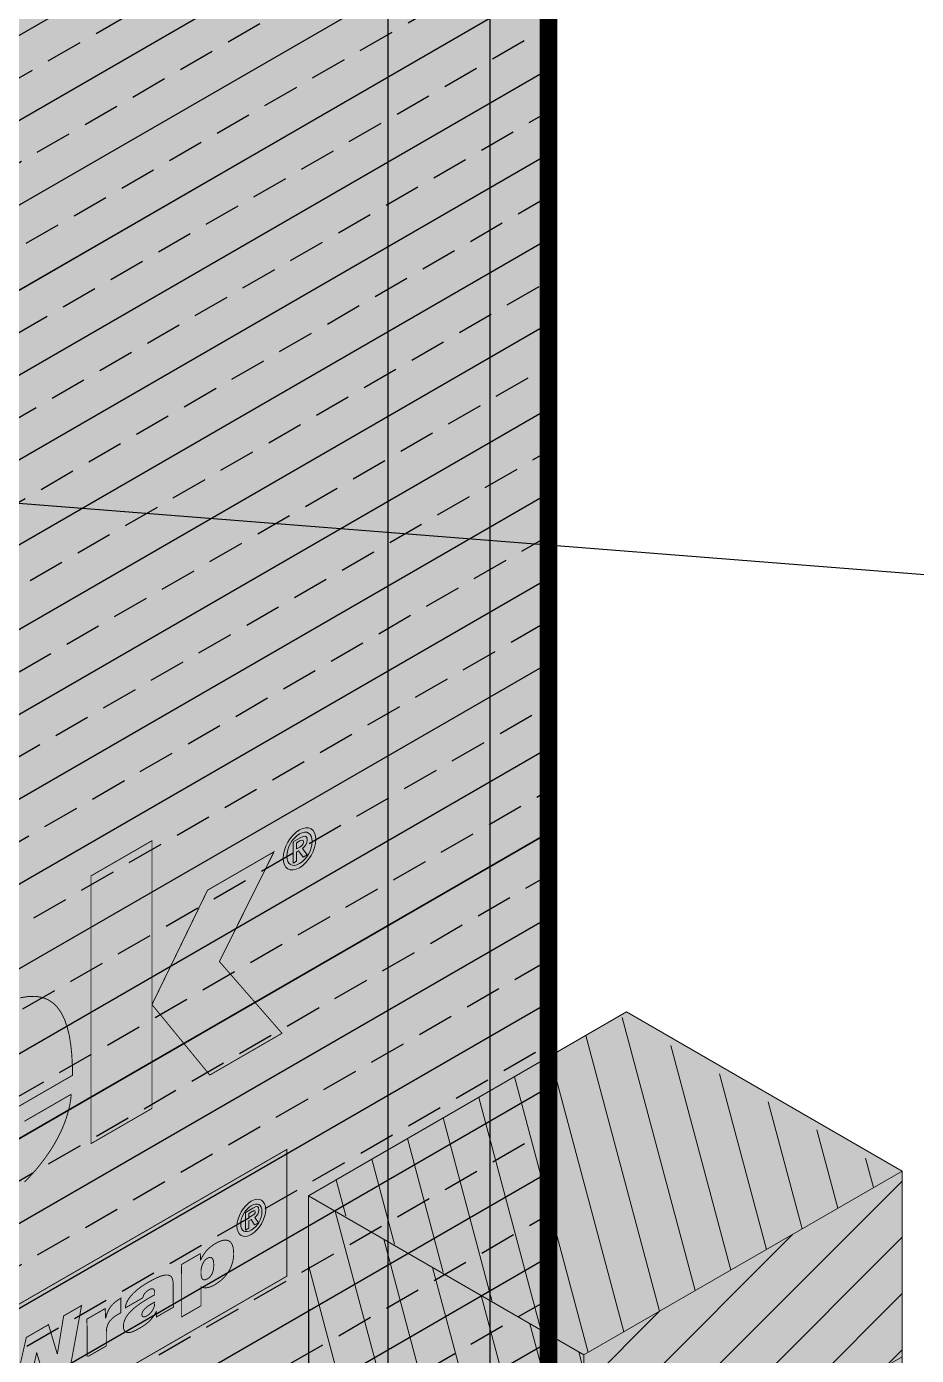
# Model space of a CAD drawing. Extents: x -71.6 to -20.6, y 313.3 to 379.3.
# Drawn here: x -46.89 to -42.35, y 362.2 to 368.99 of the extents above; entities that cross this region are included whole.
import ezdxf

# ---------------------------------------------------------------- set-up
doc = ezdxf.new("R2010")
doc.units = 0
doc.header["$LTSCALE"] = 1.5
doc.header["$MEASUREMENT"] = 0
doc.linetypes.add('DASHED', pattern=[0.75, 0.5, -0.25])
doc.layers.add('brick', color=250, linetype='CONTINUOUS', lineweight=5)
doc.layers.add('Metal Stud', color=250, linetype='CONTINUOUS', lineweight=18)
for name, color, linetype in [('DUPONTLOGO', 250, 'CONTINUOUS'), ('FASTENING', 250, 'CONTINUOUS'), ('STRUCTURE', 250, 'CONTINUOUS'), ('TEXT', 7, 'CONTINUOUS')]:
    doc.layers.add(name, color=color, linetype=linetype)
doc.layers.add('EXTERIOR INSULATION', color=7, linetype='CONTINUOUS', true_color=0xcdd69f)
doc.layers.add('Tyvek CommercialWrap', color=7, linetype='DASHED', true_color=0x00538e)
doc.styles.add('DETAILS', font='sanss___.ttf', dxfattribs={"height": 1})
doc.dimstyles.new('TYVEKDETAILS', dxfattribs={"dimscale": 6, "dimtxt": 1.5, "dimasz": 0.1, "dimexe": 0.75, "dimexo": 0.75, "dimgap": 0.75, "dimtad": 0, "dimtih": 1, "dimtoh": 1, "dimdec": 4, "dimzin": 0, "dimdsep": 46, "dimlunit": 4, "dimtxsty": 'DETAILS', "dimcen": 0.0625, "dimadec": 0, "dimazin": 0, "dimtfac": 1, "dimtdec": 4, "dimtofl": 0, "dimtmove": 0, "dimatfit": 3, "dimfxl": 1, "dimfrac": 2, "dimtolj": 1, "dimtzin": 0, "dimarcsym": 0})

# ---------------------------------------------------------------- blocks, each defined once
blk = doc.blocks.new('SS-DGG 3')
at = {"layer": 'STRUCTURE', "linetype": 'Continuous'}
h = blk.add_hatch(dxfattribs=at)
h.set_pattern_fill('AR-SAND', color=256, scale=0.25, style=0)
h.set_pattern_definition([(37.5, (79.94024, -57.05706), (-0.0157483, 0.481706), [0, -0.38, 0, -0.425, 0, -0.40625]), (7.5, (79.94024, -57.05706), (0.442444, 0.7055365), [0, -0.205, 0, -0.3425, 0, -0.13125]), (327.5, (79.63274, -57.05706), (0.7785355, 0.0014148), [0, -0.125, 0, -0.45, 0, -0.5875]), (317.5, (79.63274, -57.05706), (0.7515317, 0.219419), [0, -0.0625, 0, -0.295, 0, -0.3375])])
h.paths.add_polyline_path([(-9.3615, -9.008, -0.020731), (-9.1156, -7.5412, -0.04506), (-8.7858, -6.4658, -0.06032), (-8.3164, -5.6231, -0.022567), (-7.1126, -4.1064), (-7.3832, -3.9502, 0.022567), (-8.5871, -5.4669, 0.06032), (-9.0564, -6.3096, 0.04506), (-9.3863, -7.3849, 0.020731), (-9.6322, -8.8518, -0.044799), (-9.8297, -9.76, -0.020914), (-10.0261, -10.3056, -0.055655), (-10.3551, -10.9098, -0.016125), (-10.9688, -11.7307, -0.033704), (-11.4763, -12.2846), (-12.5013, -13.2624), (-12.9923, -13.5303), (-12.7217, -13.6865), (-12.2307, -13.4186), (-11.2056, -12.4409, 0.033704), (-10.6982, -11.8869, 0.016125), (-10.0844, -11.066, 0.055655), (-9.7555, -10.4618, 0.020914), (-9.5591, -9.9162, 0.044799)])
h.paths.add_polyline_path([(0, 0), (-0.2852, 0.156), (-7.3832, -3.9502), (-7.1126, -4.1064)])
at = {"layer": 'STRUCTURE', "true_color": 0xffff42}
blk.add_hatch(color=51, dxfattribs=at).paths.add_polyline_path([(0, 0), (-7.1126, -4.1064, 0.022567), (-8.3164, -5.6231, 0.06032), (-8.7858, -6.4658, 0.04506), (-9.1156, -7.5412, 0.020731), (-9.3615, -9.008, -0.044799), (-9.5591, -9.9162, -0.020914), (-9.7555, -10.4618, -0.055655), (-10.0844, -11.066, -0.016125), (-10.6982, -11.8869, -0.033704), (-11.2056, -12.4409), (-12.2307, -13.4186), (-12.7217, -13.6865), (-12.7217, -23.6818), (0, -16.337)])
at = {"layer": 'STRUCTURE'}
blk.add_lwpolyline([(0, 0), (0, -16.337)], dxfattribs=at)
blk = doc.blocks.new('brick 1')
at = {"layer": 'brick'}
blk.add_hatch(color=15, dxfattribs=at).paths.add_polyline_path([(-9.5294, -3.842), (-9.5268, -1.5744), (-7.9023, -0.6395), (-7.9023, 0.5112), (-6.2778, 1.448), (-6.2804, 2.6043), (-4.6559, 3.5392), (-4.6559, 4.6929), (-3.0288, 5.6323), (-3.0314, 6.7845), (-1.4069, 7.7224), (0, 6.9101), (0, 0), (-8.092, -4.6719)])
h = blk.add_hatch(dxfattribs=at)
h.set_pattern_fill('ANSI31', color=256, scale=1.6245, angle=60, style=0)
h.set_pattern_definition([(105, (-10.08827, 16.66229), (-0.1961433, -0.0525564), [])])
h.paths.add_polyline_path([(-0.0361, 6.8893), (-1.443, 7.7015), (-3.0256, 6.7878), (-1.6187, 5.9755)])
h = blk.add_hatch(dxfattribs=at)
h.set_pattern_fill('ANSI31', color=256, scale=1.6245, style=0)
h.set_pattern_definition([(45, (-10.05216, 16.68313), (-0.143587, 0.143587), [])])
h.paths.add_polyline_path([(0, 5.9625), (0, 6.9101), (-1.6245, 5.9722), (-1.6245, 5.0246)])
h = blk.add_hatch(dxfattribs=at)
h.set_pattern_fill('ANSI31', color=256, scale=1.6245, angle=60, style=0)
h.set_pattern_definition([(105, (-168.14683, 0.67638), (-0.19614331, -0.05255644), [])])
h.paths.add_polyline_path([(-1.6245, 5.9722), (-3.0314, 6.7845), (-3.0314, 5.8369), (-1.6245, 5.0246)])
blk.add_lwpolyline([(-9.5294, -3.842), (-9.5268, -1.5744), (-7.9023, -0.6395), (-7.9023, 0.5112), (-6.2778, 1.448), (-6.2804, 2.6043), (-4.6559, 3.5392), (-4.6559, 4.6929), (-3.0288, 5.6323), (-3.0314, 6.7845), (-1.4069, 7.7224), (0, 6.9101), (0, 0), (-8.092, -4.6719)], close=True, dxfattribs=at)
for points in [[(-3.0314, 6.7845), (-1.4069, 7.7224)], [(-1.4069, 7.7224), (0, 6.9101), (-1.6245, 5.9722), (-3.0314, 6.7845), (-1.4069, 7.7224)], [(0, 6.9101), (-1.4069, 7.7224)], [(-1.6245, 5.9722), (0, 6.9101)], [(0, 6.9101), (-1.6245, 5.9722)], [(0, 6.9101), (0, 0)], [(-1.6245, 5.9722), (-3.0314, 6.7845)], [(-3.0314, 6.7845), (-3.0314, 5.8391), (-1.6245, 5.0246), (-1.6245, 5.9722)], [(-1.6245, 5.9722), (-1.6245, 5.0246), (0, 5.9625)]]:
    blk.add_lwpolyline(points, dxfattribs=at)
blk = doc.blocks.new('CW logo')
at = {"layer": 'DUPONTLOGO', "true_color": 0x00538e}
h = blk.add_hatch(color=154, dxfattribs=at)
edge = h.paths.add_edge_path(flags=16)
edge.add_spline(control_points=[(4.5496, 4.6949), (4.5877, 4.7169), (4.6139, 4.7653), (4.6139, 4.8077), (4.6139, 4.8501), (4.5877, 4.8683), (4.5496, 4.8463), (4.5116, 4.8244), (4.4854, 4.776), (4.4854, 4.7336), (4.4854, 4.6911), (4.5116, 4.673), (4.5496, 4.6949)], knot_values=[0, 0, 0, 0, 1, 1, 1, 2, 2, 2, 3, 3, 3, 4, 4, 4, 4], degree=3, periodic=0)
edge = h.paths.add_edge_path()
edge.add_spline(control_points=[(4.5496, 4.8672), (4.5958, 4.8939), (4.6332, 4.8723), (4.6332, 4.8189), (4.6332, 4.7656), (4.5958, 4.7008), (4.5496, 4.6741), (4.5034, 4.6474), (4.4661, 4.6691), (4.4661, 4.7224), (4.4661, 4.7758), (4.5034, 4.8405), (4.5496, 4.8672)], knot_values=[0, 0, 0, 0, 1, 1, 1, 2, 2, 2, 3, 3, 3, 4, 4, 4, 4], degree=3, periodic=0)
edge = h.paths.add_edge_path(flags=0)
edge.add_spline(control_points=[(4.5507, 4.7792), (4.5604, 4.7848), (4.5694, 4.7917), (4.5694, 4.8064), (4.5694, 4.8191), (4.5586, 4.815), (4.5509, 4.8105), (4.5509, 4.8105), (4.5349, 4.8013), (4.5349, 4.8013), (4.5349, 4.8013), (4.5349, 4.77), (4.5349, 4.77), (4.5349, 4.77), (4.5507, 4.7792), (4.5507, 4.7792)], knot_values=[0, 0, 0, 0, 1, 1, 1, 2, 2, 2, 3, 3, 3, 4, 4, 4, 5, 5, 5, 5], degree=3, periodic=0)
edge = h.paths.add_edge_path(flags=0)
edge.add_spline(control_points=[(4.5169, 4.8056), (4.5169, 4.8056), (4.5527, 4.8262), (4.5527, 4.8262), (4.5765, 4.84), (4.5888, 4.8382), (4.5888, 4.8156), (4.5888, 4.7963), (4.5782, 4.782), (4.5643, 4.7723), (4.5643, 4.7723), (4.5895, 4.7393), (4.5895, 4.7393), (4.5895, 4.7393), (4.5687, 4.7274), (4.5687, 4.7274), (4.5687, 4.7274), (4.545, 4.7611), (4.545, 4.7611), (4.545, 4.7611), (4.5349, 4.7553), (4.5349, 4.7553), (4.5349, 4.7553), (4.5349, 4.7078), (4.5349, 4.7078), (4.5349, 4.7078), (4.5169, 4.6974), (4.5169, 4.6974), (4.5169, 4.6974), (4.5169, 4.8056), (4.5169, 4.8056)], knot_values=[0, 0, 0, 0, 1, 1, 1, 2, 2, 2, 3, 3, 3, 4, 4, 4, 5, 5, 5, 6, 6, 6, 7, 7, 7, 8, 8, 8, 9, 9, 9, 10, 10, 10, 10], degree=3, periodic=0)
at = {"layer": 'DUPONTLOGO', "lineweight": 35, "true_color": 0x00538e}
h = blk.add_hatch(color=154, dxfattribs=at)
h.paths.add_polyline_path([(0, 2.3551), (-0.3621, 2.1461), (-0.3621, 2.4109), (0.6981, 3.023), (0.6981, 2.7582), (0.3277, 2.5443), (0.3277, 1.443), (0, 1.2538)])
h.paths.add_polyline_path([(1.5206, 3.0816), (1.0732, 1.5101), (0.7864, 1.3445), (0.9027, 1.7466), (0.5586, 2.5262), (0.8913, 2.7183), (1.0535, 2.1515), (1.0568, 2.1534), (1.2338, 2.916)])
h.paths.add_polyline_path([(1.8645, 2.3303), (1.5515, 3.0995), (1.8826, 3.2906), (2.0448, 2.7182), (2.0481, 2.7201), (2.2218, 3.4864), (2.5118, 3.6539), (2.2004, 2.5242)])
h.paths.add_polyline_path([(2.8011, 3.2741), (2.8012, 3.2529), (2.8019, 3.2325), (2.8033, 3.2131), (2.8055, 3.1948), (2.8086, 3.1778), (2.8127, 3.1622), (2.8177, 3.1481), (2.8239, 3.1358), (2.8312, 3.1253), (2.8397, 3.1167), (2.8495, 3.1104), (2.8606, 3.1062), (2.8732, 3.1046), (2.8873, 3.1054), (2.903, 3.109), (2.9202, 3.1155), (2.9392, 3.1249), (2.9553, 3.1344), (2.9695, 3.1439), (2.9831, 3.1539), (2.996, 3.1644), (3.0082, 3.1755), (3.0197, 3.1871), (3.0304, 3.1991), (3.0404, 3.2117), (3.0497, 3.2247), (3.0581, 3.2382), (3.0658, 3.2522), (3.0728, 3.2665), (3.0789, 3.2813), (3.0842, 3.2965), (3.0887, 3.312), (3.0923, 3.328), (3.0951, 3.3443), (3.097, 3.3522), (3.1027, 3.3555), (3.1133, 3.3616), (3.1279, 3.37), (3.1459, 3.3804), (3.1668, 3.3925), (3.1896, 3.4057), (3.2139, 3.4197), (3.2389, 3.4341), (3.2639, 3.4485), (3.2883, 3.4626), (3.3114, 3.4759), (3.3324, 3.4881), (3.3508, 3.4987), (3.3659, 3.5074), (3.3769, 3.5138), (3.3832, 3.5174), (3.3839, 3.5107), (3.3812, 3.4883), (3.3775, 3.466), (3.3727, 3.4438), (3.3669, 3.4217), (3.3602, 3.3998), (3.3527, 3.378), (3.3443, 3.3565), (3.3351, 3.3353), (3.3253, 3.3144), (3.3148, 3.2937), (3.3037, 3.2735), (3.292, 3.2537), (3.2798, 3.2342), (3.2672, 3.2153), (3.2542, 3.1968), (3.2409, 3.1789), (3.2274, 3.1616), (3.2146, 3.1454), (3.2015, 3.1296), (3.1879, 3.1142), (3.174, 3.0992), (3.1598, 3.0846), (3.1453, 3.0704), (3.1305, 3.0567), (3.1154, 3.0433), (3.1001, 3.0303), (3.0845, 3.0177), (3.0687, 3.0055), (3.0527, 2.9937), (3.0365, 2.9823), (3.0201, 2.9712), (3.0036, 2.9605), (2.9869, 2.9502), (2.9702, 2.9403), (2.9189, 2.912), (2.867, 2.8866), (2.819, 2.8669), (2.7747, 2.8529), (2.7342, 2.8444), (2.6973, 2.8417), (2.6639, 2.8446), (2.634, 2.8532), (2.6075, 2.8674), (2.5843, 2.8874), (2.5643, 2.9131), (2.5475, 2.9444), (2.5338, 2.9816), (2.523, 3.0244), (2.5152, 3.073), (2.5102, 3.1274), (2.5079, 3.1875), (2.5087, 3.2437), (2.5131, 3.2956), (2.5213, 3.3468), (2.5329, 3.3974), (2.5479, 3.447), (2.5661, 3.4956), (2.5872, 3.5431), (2.6111, 3.5892), (2.6378, 3.6338), (2.6669, 3.6769), (2.6983, 3.7182), (2.7319, 3.7576), (2.7675, 3.7949), (2.8049, 3.8301), (2.844, 3.863), (2.8846, 3.8934), (2.9265, 3.9212), (2.9757, 3.9497), (3.0296, 3.9767), (3.0792, 3.9968), (3.1245, 4.0102), (3.1656, 4.0171), (3.2028, 4.0177), (3.2362, 4.0122), (3.2659, 4.0008), (3.292, 3.9836), (3.3147, 3.9608), (3.3342, 3.9327), (3.3505, 3.8994), (3.3639, 3.861), (3.3744, 3.8179), (3.3822, 3.7701), (3.3875, 3.7179), (3.3904, 3.6614), (3.3907, 3.6145), (3.3825, 3.6098), (3.3641, 3.5992), (3.3368, 3.5834), (3.3021, 3.5633), (3.2612, 3.5398), (3.2157, 3.5135), (3.1668, 3.4853), (3.1161, 3.4559), (3.0647, 3.4263), (3.0143, 3.3972), (2.966, 3.3693), (2.9214, 3.3436), (2.8818, 3.3207), (2.8486, 3.3015), (2.8232, 3.2868), (2.8069, 3.2774)])
h.paths.add_polyline_path([(3.4854, 3.2661), (3.4854, 4.6323), (3.7967, 4.812), (3.7967, 3.4459)])
h.paths.add_polyline_path([(3.7967, 3.9757), (4.0803, 4.5594), (4.4195, 4.7553), (4.1409, 4.1952), (4.4604, 3.8291), (4.0917, 3.6161)])
h.paths.add_polyline_path([(3.0072, 3.5861), (3.031, 3.5998), (3.0523, 3.6121), (3.0702, 3.6225), (3.0841, 3.6305), (3.0961, 3.6374), (3.096, 3.6468), (3.0955, 3.6559), (3.0948, 3.6649), (3.0937, 3.6736), (3.0924, 3.6821), (3.0908, 3.6904), (3.0889, 3.6984), (3.0868, 3.7061), (3.0843, 3.7135), (3.0816, 3.7207), (3.0786, 3.7275), (3.0753, 3.734), (3.0718, 3.7402), (3.0679, 3.746), (3.0639, 3.7514), (3.0595, 3.7564), (3.0549, 3.761), (3.0501, 3.7651), (3.0449, 3.7686), (3.0396, 3.7716), (3.0339, 3.7741), (3.028, 3.7759), (3.0218, 3.7772), (3.0154, 3.7778), (3.0087, 3.7779), (3.0018, 3.7772), (2.9946, 3.7759), (2.9871, 3.7739), (2.9794, 3.7711), (2.9714, 3.7677), (2.9631, 3.7635), (2.9546, 3.7585), (2.9405, 3.7493), (2.9224, 3.736), (2.9059, 3.7218), (2.8911, 3.707), (2.8779, 3.6914), (2.8661, 3.6752), (2.8557, 3.6584), (2.8466, 3.6411), (2.8386, 3.6232), (2.8318, 3.6048), (2.826, 3.586), (2.8211, 3.5668), (2.817, 3.5472), (2.8137, 3.5272), (2.811, 3.5069), (2.8089, 3.4864), (2.8079, 3.471), (2.8125, 3.4737), (2.8227, 3.4796), (2.8377, 3.4882), (2.8565, 3.4991), (2.8785, 3.5118), (2.9029, 3.5258), (2.9287, 3.5408), (2.9552, 3.5561), (2.9817, 3.5713)], flags=16)
at = {"layer": 'DUPONTLOGO', "color": 154, "lineweight": 35, "true_color": 0x00538e, "const_width": 0.00471}
for points in [[(3.4854, 3.2661), (3.4854, 4.6323), (3.7967, 4.812), (3.7967, 3.4459), (3.4854, 3.2661)], [(3.7967, 3.9757), (4.0803, 4.5594), (4.4195, 4.7553), (4.1409, 4.1952), (4.4604, 3.8291), (4.0917, 3.6161), (3.7967, 3.9757)], [(3.1459, 3.3804), (3.1668, 3.3925), (3.1896, 3.4057), (3.2139, 3.4197), (3.2389, 3.4341), (3.2639, 3.4485), (3.2883, 3.4626), (3.3114, 3.4759), (3.3324, 3.4881), (3.3508, 3.4987), (3.3659, 3.5074), (3.3769, 3.5138), (3.3832, 3.5174), (3.3839, 3.5107), (3.3812, 3.4883), (3.3775, 3.466), (3.3727, 3.4438), (3.3669, 3.4217), (3.3602, 3.3998), (3.3527, 3.378), (3.3443, 3.3565), (3.3351, 3.3353), (3.3253, 3.3144), (3.3148, 3.2937), (3.3037, 3.2735), (3.292, 3.2537), (3.2798, 3.2342), (3.2672, 3.2153), (3.2542, 3.1968), (3.2409, 3.1789), (3.2274, 3.1616), (3.2146, 3.1454), (3.2015, 3.1296), (3.1879, 3.1142), (3.174, 3.0992), (3.1598, 3.0846), (3.1453, 3.0704)], [(3.1245, 4.0102), (3.1656, 4.0171), (3.2028, 4.0177), (3.2362, 4.0122), (3.2659, 4.0008), (3.292, 3.9836), (3.3147, 3.9608), (3.3342, 3.9327), (3.3505, 3.8994), (3.3639, 3.861), (3.3744, 3.8179), (3.3822, 3.7701), (3.3875, 3.7179), (3.3904, 3.6614), (3.3907, 3.6145), (3.3825, 3.6098), (3.3641, 3.5992), (3.3368, 3.5834), (3.3021, 3.5633), (3.2612, 3.5398), (3.2157, 3.5135), (3.1668, 3.4853), (3.1161, 3.4559)], [(4.4855, 2.5897), (4.4855, 3.2366), (0, 0.647), (0, 0), (4.4855, 2.5897)], [(2.9783, 2.1749), (3.0767, 2.2317), (3.1089, 2.0759), (3.1098, 2.0765), (3.1551, 2.2769), (3.2685, 2.3424), (3.313, 2.1938), (3.314, 2.1944), (3.3458, 2.3871), (3.4372, 2.4398), (3.3799, 2.1277), (3.2517, 2.0537), (3.2086, 2.1984), (3.2076, 2.1978), (3.1641, 2.0031), (3.0349, 1.9285), (2.9783, 2.1749)], [(3.4653, 2.1792), (3.4653, 2.1832), (3.4653, 2.189), (3.4653, 2.1962), (3.4653, 2.2047), (3.4653, 2.2141), (3.4653, 2.2241), (3.4653, 2.2346), (3.4653, 2.245), (3.4653, 2.2554), (3.4653, 2.2652), (3.4653, 2.2743), (3.4653, 2.2823), (3.4653, 2.2891), (3.4653, 2.2943), (3.4653, 2.2976), (3.4653, 2.2987), (3.4653, 2.3038), (3.4653, 2.3088), (3.4653, 2.3137), (3.4653, 2.3185), (3.4653, 2.3232), (3.4652, 2.3278), (3.4652, 2.3323), (3.4651, 2.3366), (3.465, 2.3408), (3.4649, 2.3449), (3.4648, 2.3488), (3.4646, 2.3526), (3.4645, 2.3562), (3.4643, 2.3596), (3.464, 2.3629), (3.4637, 2.366), (3.4634, 2.3689), (3.4637, 2.3701), (3.4656, 2.3713), (3.4692, 2.3733), (3.474, 2.3761), (3.4799, 2.3795), (3.4867, 2.3834), (3.4941, 2.3877), (3.502, 2.3922), (3.5101, 2.3969), (3.5182, 2.4016), (3.5261, 2.4062), (3.5336, 2.4105), (3.5405, 2.4144), (3.5465, 2.4179), (3.5514, 2.4208), (3.555, 2.4229), (3.5572, 2.4241), (3.5576, 2.4243), (3.5577, 2.4236), (3.5577, 2.4221), (3.5579, 2.4199), (3.558, 2.4171), (3.5582, 2.4137), (3.5583, 2.4101), (3.5585, 2.4061), (3.5587, 2.402), (3.5589, 2.3979), (3.5591, 2.3938), (3.5593, 2.3899), (3.5595, 2.3862), (3.5597, 2.383), (3.5598, 2.3803), (3.5599, 2.3782), (3.56, 2.3768), (3.56, 2.3763), (3.56, 2.3763), (3.56, 2.3763), (3.56, 2.3763), (3.5601, 2.3763), (3.5601, 2.3763), (3.5602, 2.3764), (3.5602, 2.3764), (3.5603, 2.3764), (3.5603, 2.3764), (3.5604, 2.3765), (3.5604, 2.3765), (3.5605, 2.3765), (3.5605, 2.3766), (3.5606, 2.3766), (3.5606, 2.3766), (3.5606, 2.3766), (3.5606, 2.3766), (3.5619, 2.3817), (3.5645, 2.3905), (3.5672, 2.3987), (3.5701, 2.4063), (3.5733, 2.4134), (3.5767, 2.4201), (3.5803, 2.4263), (3.5842, 2.4321), (3.5884, 2.4375), (3.5928, 2.4427), (3.5975, 2.4476), (3.6025, 2.4523), (3.6078, 2.4569), (3.6134, 2.4613), (3.6193, 2.4656), (3.6255, 2.4699), (3.6321, 2.4742), (3.6377, 2.4777), (3.6377, 2.4767), (3.6377, 2.4745), (3.6377, 2.4711), (3.6377, 2.4668), (3.6377, 2.4617), (3.6377, 2.456), (3.6377, 2.4499), (3.6377, 2.4436), (3.6377, 2.4371), (3.6377, 2.4307), (3.6377, 2.4246), (3.6377, 2.4189), (3.6377, 2.4138), (3.6377, 2.4095), (3.6377, 2.4062), (3.6377, 2.4039), (3.6377, 2.4029), (3.6376, 2.4028), (3.6371, 2.4026), (3.6364, 2.4022), (3.6354, 2.4016), (3.6342, 2.4009), (3.6329, 2.4001), (3.6314, 2.3993), (3.6299, 2.3984), (3.6283, 2.3975), (3.6267, 2.3966), (3.6252, 2.3957), (3.6237, 2.3949), (3.6224, 2.3941), (3.6213, 2.3935), (3.6204, 2.3929), (3.6197, 2.3926), (3.6193, 2.3923), (3.616, 2.3904), (3.6092, 2.386), (3.6029, 2.3816), (3.5972, 2.377), (3.5921, 2.3724), (3.5874, 2.3676), (3.5832, 2.3628), (3.5795, 2.3578), (3.5762, 2.3527), (3.5734, 2.3475), (3.5709, 2.3422), (3.5689, 2.3368), (3.5672, 2.3312), (3.5659, 2.3255), (3.5649, 2.3198), (3.5642, 2.3139), (3.5638, 2.3078), (3.5637, 2.3022), (3.5637, 2.3015), (3.5637, 2.2995), (3.5637, 2.2965), (3.5637, 2.2926), (3.5637, 2.2881), (3.5637, 2.2829), (3.5637, 2.2773), (3.5637, 2.2715), (3.5637, 2.2656), (3.5637, 2.2598), (3.5637, 2.2542), (3.5637, 2.2489), (3.5637, 2.2442), (3.5637, 2.2402), (3.5637, 2.2371), (3.5637, 2.2349), (3.5637, 2.2339), (3.5632, 2.2336), (3.561, 2.2323), (3.5572, 2.2301), (3.5521, 2.2271), (3.5458, 2.2235), (3.5387, 2.2194), (3.5309, 2.2149), (3.5226, 2.2101), (3.5141, 2.2052), (3.5057, 2.2003), (3.4974, 2.1956), (3.4897, 2.1911), (3.4826, 2.187), (3.4765, 2.1835), (3.4714, 2.1806)]]:
    blk.add_lwpolyline(points, dxfattribs=at)
for points in [[(3.9483, 2.5764), (3.9482, 2.5799), (3.9482, 2.5837), (3.9482, 2.5875), (3.9481, 2.5915), (3.9481, 2.5956), (3.948, 2.5998), (3.9479, 2.6041), (3.9478, 2.6084), (3.9477, 2.6128), (3.9476, 2.6172), (3.9475, 2.6216), (3.9473, 2.626), (3.9471, 2.6303), (3.947, 2.6347), (3.9468, 2.6389), (3.9465, 2.6431), (3.9463, 2.6473), (3.9466, 2.6489), (3.9487, 2.6501), (3.9523, 2.6522), (3.9572, 2.6551), (3.9633, 2.6586), (3.9703, 2.6626), (3.9779, 2.667), (3.9861, 2.6717), (3.9944, 2.6765), (4.0028, 2.6813), (4.0109, 2.686), (4.0186, 2.6905), (4.0257, 2.6946), (4.0318, 2.6981), (4.0369, 2.701), (4.0406, 2.7032), (4.0428, 2.7045), (4.0433, 2.7047), (4.0434, 2.7043), (4.0434, 2.7032), (4.0435, 2.7017), (4.0435, 2.6998), (4.0436, 2.6975), (4.0437, 2.695), (4.0438, 2.6923), (4.044, 2.6895), (4.0441, 2.6867), (4.0442, 2.6839), (4.0443, 2.6812), (4.0444, 2.6788), (4.0445, 2.6766), (4.0445, 2.6747), (4.0446, 2.6733), (4.0446, 2.6723), (4.0447, 2.672), (4.0447, 2.672), (4.0447, 2.672), (4.0447, 2.672), (4.0447, 2.672), (4.0448, 2.6721), (4.0448, 2.6721), (4.0449, 2.6721), (4.045, 2.6721), (4.045, 2.6722), (4.0451, 2.6722), (4.0451, 2.6722), (4.0452, 2.6723), (4.0452, 2.6723), (4.0453, 2.6723), (4.0453, 2.6723), (4.0453, 2.6724), (4.0453, 2.6724), (4.0467, 2.6754), (4.0495, 2.681), (4.0523, 2.6865), (4.0554, 2.6919), (4.0586, 2.6972), (4.062, 2.7025), (4.0656, 2.7077), (4.0695, 2.7127), (4.0735, 2.7177), (4.0778, 2.7226), (4.0823, 2.7273), (4.0871, 2.7319), (4.0921, 2.7364), (4.0973, 2.7408), (4.1029, 2.745), (4.1087, 2.7491), (4.1148, 2.7531), (4.1217, 2.7572), (4.1311, 2.7621), (4.14, 2.7663), (4.1486, 2.7696), (4.1568, 2.772), (4.1645, 2.7734), (4.1717, 2.7739), (4.1785, 2.7734), (4.1847, 2.7718), (4.1904, 2.7692), (4.1955, 2.7655), (4.2001, 2.7606), (4.204, 2.7546), (4.2073, 2.7474), (4.2099, 2.739), (4.2119, 2.7293), (4.2131, 2.7184), (4.2136, 2.7061), (4.2134, 2.6941), (4.2123, 2.6826), (4.2105, 2.6713), (4.208, 2.6603), (4.2047, 2.6496), (4.2008, 2.6392), (4.1963, 2.6291), (4.1911, 2.6193), (4.1854, 2.6099), (4.1791, 2.6008), (4.1723, 2.5921), (4.1649, 2.5838), (4.1572, 2.5759), (4.1489, 2.5685), (4.1403, 2.5614), (4.1313, 2.5548), (4.1219, 2.5487), (4.1143, 2.5443), (4.1092, 2.5415), (4.1042, 2.5391), (4.0993, 2.537), (4.0946, 2.5352), (4.09, 2.5337), (4.0856, 2.5325), (4.0813, 2.5315), (4.0772, 2.5309), (4.0732, 2.5304), (4.0693, 2.5303), (4.0656, 2.5304), (4.0621, 2.5307), (4.0586, 2.5312), (4.0554, 2.532), (4.0522, 2.533), (4.0493, 2.5342), (4.0467, 2.5354), (4.0467, 2.5343), (4.0467, 2.5316), (4.0467, 2.5273), (4.0467, 2.5218), (4.0467, 2.5153), (4.0467, 2.508), (4.0467, 2.5001), (4.0467, 2.4919), (4.0467, 2.4835), (4.0467, 2.4752), (4.0467, 2.4673), (4.0467, 2.4599), (4.0467, 2.4532), (4.0467, 2.4475), (4.0467, 2.443), (4.0467, 2.4399), (4.0467, 2.4385), (4.0462, 2.4382), (4.0439, 2.4369), (4.0401, 2.4347), (4.035, 2.4317), (4.0287, 2.4281), (4.0216, 2.424), (4.0138, 2.4195), (4.0055, 2.4147), (3.9971, 2.4098), (3.9886, 2.4049), (3.9804, 2.4002), (3.9726, 2.3957), (3.9655, 2.3916), (3.9594, 2.3881), (3.9543, 2.3852), (3.9507, 2.383), (3.9486, 2.3818), (3.9482, 2.3819), (3.9482, 2.385), (3.9482, 2.3915), (3.9482, 2.4007), (3.9482, 2.4123), (3.9482, 2.4259), (3.9482, 2.4409), (3.9482, 2.457), (3.9482, 2.4736), (3.9482, 2.4904), (3.9482, 2.5069), (3.9482, 2.5227), (3.9483, 2.5372), (3.9483, 2.5501), (3.9483, 2.5609), (3.9483, 2.5692), (3.9483, 2.5745)], [(4.0791, 2.5757), (4.0839, 2.5788), (4.0883, 2.5822), (4.0922, 2.5859), (4.0956, 2.5898), (4.0987, 2.5939), (4.1013, 2.5982), (4.1036, 2.6027), (4.1056, 2.6073), (4.1072, 2.6121), (4.1086, 2.6169), (4.1097, 2.6217), (4.1105, 2.6267), (4.1111, 2.6316), (4.1116, 2.6364), (4.1118, 2.6413), (4.1119, 2.646), (4.1119, 2.6514), (4.1116, 2.6567), (4.1111, 2.6616), (4.1104, 2.6662), (4.1095, 2.6703), (4.1083, 2.674), (4.1069, 2.6772), (4.1052, 2.6799), (4.1033, 2.6822), (4.101, 2.6839), (4.0985, 2.6851), (4.0958, 2.6857), (4.0927, 2.6858), (4.0893, 2.6852), (4.0856, 2.684), (4.0816, 2.6822), (4.0776, 2.6799), (4.074, 2.6773), (4.0706, 2.6744), (4.0675, 2.6712), (4.0645, 2.6677), (4.0617, 2.6639), (4.0591, 2.6598), (4.0568, 2.6555), (4.0547, 2.6509), (4.0528, 2.6461), (4.0512, 2.6411), (4.0498, 2.636), (4.0486, 2.6306), (4.0477, 2.6252), (4.0471, 2.6196), (4.0468, 2.6139), (4.0467, 2.6084), (4.0468, 2.6037), (4.0471, 2.5992), (4.0475, 2.5948), (4.0481, 2.5906), (4.0489, 2.5866), (4.05, 2.583), (4.0513, 2.5798), (4.053, 2.5769), (4.0549, 2.5745), (4.0572, 2.5727), (4.0598, 2.5714), (4.0628, 2.5708), (4.0662, 2.5709), (4.07, 2.5717), (4.0743, 2.5733)], [(3.6608, 2.4278), (3.6612, 2.4322), (3.6618, 2.4367), (3.6627, 2.441), (3.6639, 2.4454), (3.6653, 2.4497), (3.667, 2.454), (3.6689, 2.4583), (3.671, 2.4626), (3.6733, 2.4668), (3.6759, 2.471), (3.6786, 2.4752), (3.6815, 2.4793), (3.6846, 2.4833), (3.6878, 2.4874), (3.6913, 2.4914), (3.6948, 2.4953), (3.6985, 2.4992), (3.7023, 2.5031), (3.7063, 2.5069), (3.7103, 2.5107), (3.7144, 2.5143), (3.7186, 2.5179), (3.7229, 2.5215), (3.7273, 2.525), (3.7317, 2.5284), (3.7361, 2.5317), (3.7406, 2.5349), (3.7452, 2.5381), (3.7497, 2.5412), (3.7542, 2.5442), (3.7588, 2.5471), (3.7633, 2.55), (3.7678, 2.5527), (3.7723, 2.5554), (3.7768, 2.558), (3.7901, 2.5656), (3.8038, 2.5729), (3.8166, 2.5793), (3.8285, 2.5846), (3.8395, 2.589), (3.8496, 2.5923), (3.8588, 2.5945), (3.8672, 2.5957), (3.8747, 2.5958), (3.8813, 2.5948), (3.8871, 2.5927), (3.892, 2.5895), (3.8961, 2.5851), (3.8994, 2.5796), (3.9019, 2.5729), (3.9036, 2.565), (3.9045, 2.5559), (3.9047, 2.5488), (3.9047, 2.5474), (3.9047, 2.5445), (3.9047, 2.5403), (3.9047, 2.5349), (3.9047, 2.5286), (3.9047, 2.5216), (3.9047, 2.5142), (3.9047, 2.5064), (3.9047, 2.4985), (3.9047, 2.4907), (3.9047, 2.4832), (3.9047, 2.4763), (3.9047, 2.4701), (3.9047, 2.4648), (3.9047, 2.4606), (3.9047, 2.4578), (3.9047, 2.4565), (3.9047, 2.4555), (3.9047, 2.4543), (3.9048, 2.4531), (3.9048, 2.4518), (3.9049, 2.4505), (3.905, 2.4493), (3.9051, 2.448), (3.9052, 2.4466), (3.9053, 2.4453), (3.9054, 2.4439), (3.9056, 2.4425), (3.9058, 2.4411), (3.9059, 2.4396), (3.9062, 2.4381), (3.9064, 2.4366), (3.9066, 2.435), (3.9069, 2.4334), (3.9071, 2.432), (3.906, 2.4314), (3.9034, 2.4299), (3.8995, 2.4277), (3.8945, 2.4248), (3.8887, 2.4214), (3.8821, 2.4176), (3.8751, 2.4136), (3.8677, 2.4093), (3.8602, 2.405), (3.8528, 2.4007), (3.8457, 2.3966), (3.8391, 2.3928), (3.8331, 2.3893), (3.8279, 2.3864), (3.8238, 2.384), (3.821, 2.3824), (3.8196, 2.3815), (3.8195, 2.3816), (3.8194, 2.3821), (3.8194, 2.3831), (3.8193, 2.3844), (3.8192, 2.3861), (3.8191, 2.3879), (3.8189, 2.39), (3.8188, 2.3922), (3.8186, 2.3945), (3.8185, 2.3968), (3.8183, 2.399), (3.8182, 2.4011), (3.8181, 2.403), (3.818, 2.4048), (3.8179, 2.4062), (3.8178, 2.4073), (3.8178, 2.408), (3.8176, 2.4078), (3.8143, 2.4015), (3.8108, 2.3955), (3.8073, 2.3897), (3.8035, 2.3842), (3.7997, 2.3789), (3.7957, 2.3738), (3.7915, 2.369), (3.7872, 2.3643), (3.7827, 2.3598), (3.7781, 2.3555), (3.7733, 2.3513), (3.7684, 2.3473), (3.7633, 2.3434), (3.758, 2.3396), (3.7526, 2.336), (3.7471, 2.3324), (3.7413, 2.329), (3.7366, 2.3262), (3.733, 2.3242), (3.7294, 2.3222), (3.7259, 2.3202), (3.7224, 2.3183), (3.7189, 2.3164), (3.7154, 2.3146), (3.712, 2.3129), (3.7086, 2.3113), (3.7054, 2.3098), (3.7022, 2.3084), (3.699, 2.3071), (3.696, 2.3059), (3.693, 2.3049), (3.6902, 2.304), (3.6875, 2.3033), (3.6849, 2.3027), (3.6824, 2.3023), (3.6795, 2.3019), (3.6767, 2.3018), (3.6739, 2.3019), (3.6713, 2.3022), (3.6687, 2.3027), (3.6663, 2.3035), (3.6639, 2.3046), (3.6618, 2.3059), (3.6598, 2.3075), (3.6579, 2.3093), (3.6563, 2.3115), (3.6548, 2.3139), (3.6535, 2.3167), (3.6525, 2.3197), (3.6517, 2.3231), (3.6511, 2.3268), (3.6508, 2.3308), (3.6508, 2.3372), (3.6519, 2.3469), (3.654, 2.3565), (3.6573, 2.3658), (3.6615, 2.3749), (3.6667, 2.3839), (3.6728, 2.3926), (3.6797, 2.4012), (3.6874, 2.4096), (3.6958, 2.4178), (3.7049, 2.4259), (3.7145, 2.4337), (3.7246, 2.4415), (3.7352, 2.449), (3.7462, 2.4564), (3.7576, 2.4637), (3.7692, 2.4708), (3.781, 2.4778), (3.7834, 2.4792), (3.7841, 2.4796), (3.7851, 2.4802), (3.7865, 2.481), (3.7883, 2.482), (3.7902, 2.4831), (3.7923, 2.4844), (3.7946, 2.4857), (3.7969, 2.487), (3.7992, 2.4883), (3.8014, 2.4896), (3.8036, 2.4909), (3.8055, 2.492), (3.8072, 2.493), (3.8086, 2.4938), (3.8096, 2.4944), (3.8102, 2.4947), (3.8104, 2.4948), (3.8104, 2.495), (3.8104, 2.4953), (3.8104, 2.4958), (3.8104, 2.4964), (3.8104, 2.4971), (3.8104, 2.498), (3.8104, 2.4988), (3.8104, 2.4998), (3.8104, 2.5007), (3.8104, 2.5016), (3.8104, 2.5025), (3.8104, 2.5033), (3.8104, 2.504), (3.8104, 2.5047), (3.8104, 2.5052), (3.8104, 2.5055), (3.8104, 2.5057), (3.8103, 2.5076), (3.8102, 2.5102), (3.8099, 2.5127), (3.8094, 2.515), (3.8087, 2.5172), (3.8079, 2.5191), (3.8069, 2.5209), (3.8057, 2.5224), (3.8043, 2.5236), (3.8027, 2.5246), (3.8008, 2.5252), (3.7988, 2.5255), (3.7965, 2.5255), (3.7939, 2.5252), (3.7911, 2.5245), (3.788, 2.5233), (3.7847, 2.5218), (3.7811, 2.5198), (3.7774, 2.5175), (3.774, 2.5152), (3.7709, 2.5129), (3.768, 2.5106), (3.7654, 2.5083), (3.7631, 2.5059), (3.761, 2.5035), (3.7591, 2.5012), (3.7574, 2.4988), (3.7559, 2.4965), (3.7547, 2.4941), (3.7536, 2.4918), (3.7526, 2.4894), (3.7518, 2.4871), (3.7512, 2.4848), (3.7507, 2.4826), (3.7503, 2.4804), (3.7499, 2.4793), (3.7482, 2.4783), (3.745, 2.4764), (3.7406, 2.4739), (3.7352, 2.4708), (3.7289, 2.4672), (3.722, 2.4632), (3.7147, 2.459), (3.7071, 2.4546), (3.6995, 2.4502), (3.6921, 2.4459), (3.6849, 2.4418), (3.6784, 2.438), (3.6726, 2.4346), (3.6677, 2.4318), (3.664, 2.4297), (3.6616, 2.4283)], [(3.798, 2.4505), (3.7914, 2.4466), (3.7852, 2.4427), (3.7796, 2.439), (3.7744, 2.4353), (3.7696, 2.4317), (3.7654, 2.4281), (3.7616, 2.4246), (3.7582, 2.4212), (3.7552, 2.4179), (3.7526, 2.4146), (3.7505, 2.4114), (3.7487, 2.4082), (3.7473, 2.4051), (3.7462, 2.402), (3.7455, 2.399), (3.7452, 2.396), (3.7451, 2.3935), (3.7453, 2.3915), (3.7457, 2.3897), (3.7462, 2.3881), (3.7469, 2.3866), (3.7478, 2.3852), (3.7489, 2.3841), (3.7501, 2.3832), (3.7516, 2.3825), (3.7532, 2.382), (3.755, 2.3818), (3.7571, 2.3819), (3.7593, 2.3822), (3.7616, 2.3828), (3.7642, 2.3837), (3.767, 2.3849), (3.77, 2.3864), (3.774, 2.3889), (3.7782, 2.3918), (3.7821, 2.395), (3.7858, 2.3984), (3.7893, 2.402), (3.7926, 2.4057), (3.7956, 2.4097), (3.7984, 2.4137), (3.8008, 2.4179), (3.8031, 2.4222), (3.805, 2.4265), (3.8067, 2.4308), (3.808, 2.4352), (3.8091, 2.4396), (3.8098, 2.4439), (3.8103, 2.4482), (3.8104, 2.4516), (3.8104, 2.4517), (3.8104, 2.4519), (3.8104, 2.4522), (3.8104, 2.4525), (3.8104, 2.453), (3.8104, 2.4535), (3.8104, 2.454), (3.8104, 2.4546), (3.8104, 2.4551), (3.8104, 2.4557), (3.8104, 2.4562), (3.8104, 2.4566), (3.8104, 2.457), (3.8104, 2.4573), (3.8104, 2.4576), (3.8104, 2.4577), (3.8103, 2.4577), (3.8101, 2.4575), (3.8096, 2.4572), (3.8089, 2.4568), (3.8081, 2.4563), (3.8071, 2.4558), (3.8061, 2.4552), (3.805, 2.4546), (3.8039, 2.4539), (3.8028, 2.4533), (3.8017, 2.4527), (3.8007, 2.4521), (3.7998, 2.4516), (3.7991, 2.4512), (3.7985, 2.4508), (3.7982, 2.4506)]]:
    blk.add_lwpolyline(points, close=True, dxfattribs=at)
at = {"layer": 'DUPONTLOGO', "color": 154, "lineweight": 0, "true_color": 0x00538e}
for points, knots in [([(4.5496, 4.8672), (4.5958, 4.8939), (4.6332, 4.8723), (4.6332, 4.8189), (4.6332, 4.7656), (4.5958, 4.7008), (4.5496, 4.6741), (4.5034, 4.6474), (4.4661, 4.6691), (4.4661, 4.7224), (4.4661, 4.7758), (4.5034, 4.8405), (4.5496, 4.8672)], [0, 0, 0, 0, 1, 1, 1, 2, 2, 2, 3, 3, 3, 4, 4, 4, 4]), ([(4.5496, 4.6949), (4.5877, 4.7169), (4.6139, 4.7653), (4.6139, 4.8077), (4.6139, 4.8501), (4.5877, 4.8683), (4.5496, 4.8463), (4.5116, 4.8244), (4.4854, 4.776), (4.4854, 4.7336), (4.4854, 4.6911), (4.5116, 4.673), (4.5496, 4.6949)], [0, 0, 0, 0, 1, 1, 1, 2, 2, 2, 3, 3, 3, 4, 4, 4, 4]), ([(4.5169, 4.8056), (4.5169, 4.8056), (4.5527, 4.8262), (4.5527, 4.8262), (4.5765, 4.84), (4.5888, 4.8382), (4.5888, 4.8156), (4.5888, 4.7963), (4.5782, 4.782), (4.5643, 4.7723), (4.5643, 4.7723), (4.5895, 4.7393), (4.5895, 4.7393), (4.5895, 4.7393), (4.5687, 4.7274), (4.5687, 4.7274), (4.5687, 4.7274), (4.545, 4.7611), (4.545, 4.7611), (4.545, 4.7611), (4.5349, 4.7553), (4.5349, 4.7553), (4.5349, 4.7553), (4.5349, 4.7078), (4.5349, 4.7078), (4.5349, 4.7078), (4.5169, 4.6974), (4.5169, 4.6974), (4.5169, 4.6974), (4.5169, 4.8056), (4.5169, 4.8056)], [0, 0, 0, 0, 1, 1, 1, 2, 2, 2, 3, 3, 3, 4, 4, 4, 5, 5, 5, 6, 6, 6, 7, 7, 7, 8, 8, 8, 9, 9, 9, 10, 10, 10, 10]), ([(4.5507, 4.7792), (4.5604, 4.7848), (4.5694, 4.7917), (4.5694, 4.8064), (4.5694, 4.8191), (4.5586, 4.815), (4.5509, 4.8105), (4.5509, 4.8105), (4.5349, 4.8013), (4.5349, 4.8013), (4.5349, 4.8013), (4.5349, 4.77), (4.5349, 4.77), (4.5349, 4.77), (4.5507, 4.7792), (4.5507, 4.7792)], [0, 0, 0, 0, 1, 1, 1, 2, 2, 2, 3, 3, 3, 4, 4, 4, 5, 5, 5, 5]), ([(4.2304, 2.845), (4.2304, 2.8918), (4.263, 2.9486), (4.3038, 2.9721), (4.3444, 2.9955), (4.3772, 2.9766), (4.3772, 2.9298), (4.3772, 2.883), (4.3444, 2.8261), (4.3038, 2.8027), (4.263, 2.7791), (4.2304, 2.7982), (4.2304, 2.845)], [0, 0, 0, 0, 1, 1, 1, 2, 2, 2, 3, 3, 3, 4, 4, 4, 4]), ([(4.3577, 2.9185), (4.3576, 2.9564), (4.3353, 2.9677), (4.3038, 2.9495), (4.2718, 2.931), (4.2499, 2.8942), (4.25, 2.8563), (4.2499, 2.8183), (4.2718, 2.8067), (4.3038, 2.8251), (4.3353, 2.8433), (4.3576, 2.8805), (4.3577, 2.9185)], [0, 0, 0, 0, 1, 1, 1, 2, 2, 2, 3, 3, 3, 4, 4, 4, 4]), ([(4.3403, 2.8625), (4.3403, 2.8625), (4.3202, 2.851), (4.3202, 2.851), (4.3202, 2.851), (4.3026, 2.8791), (4.3026, 2.8791), (4.3026, 2.8791), (4.2911, 2.8725), (4.2911, 2.8725), (4.2911, 2.8725), (4.2911, 2.8342), (4.2911, 2.8342), (4.2911, 2.8342), (4.2735, 2.824), (4.2735, 2.824), (4.2735, 2.824), (4.2735, 2.9151), (4.2735, 2.9151), (4.2735, 2.9151), (4.312, 2.9373), (4.312, 2.9373), (4.3327, 2.9492), (4.3426, 2.9489), (4.3426, 2.9271), (4.3426, 2.9103), (4.335, 2.899), (4.321, 2.8897), (4.321, 2.8897), (4.3403, 2.8625), (4.3403, 2.8625)], [0, 0, 0, 0, 1, 1, 1, 2, 2, 2, 3, 3, 3, 4, 4, 4, 5, 5, 5, 6, 6, 6, 7, 7, 7, 8, 8, 8, 9, 9, 9, 10, 10, 10, 10]), ([(4.3122, 2.9006), (4.319, 2.9043), (4.3241, 2.9096), (4.3241, 2.919), (4.3241, 2.9295), (4.3139, 2.9227), (4.3082, 2.9194), (4.3082, 2.9194), (4.2911, 2.9095), (4.2911, 2.9095), (4.2911, 2.9095), (4.2911, 2.8884), (4.2911, 2.8884), (4.2911, 2.8884), (4.3122, 2.9006), (4.3122, 2.9006)], [0, 0, 0, 0, 1, 1, 1, 2, 2, 2, 3, 3, 3, 4, 4, 4, 5, 5, 5, 5])]:
    blk.add_open_spline(points, degree=3, knots=knots, dxfattribs=at)

msp = doc.modelspace()

# ---------------------------------------------------------------- hatches: boundary and pattern name
at = {"layer": 'EXTERIOR INSULATION', "linetype": 'Continuous'}
h = msp.add_hatch(color=256, dxfattribs=at)
h.paths.add_polyline_path([(-56.4072, 359.7062), (-56.4513, 359.681), (-56.4513, 350.2689), (-44.2297, 357.3251), (-44.2297, 373.0848), (-44.6811, 372.8241, 0.000666), (-51.0422, 369.1516, 0.196717), (-53.0924, 364.6127, -0.211527)])
h.paths.add_polyline_path([(-57.2274, 360.1798), (-57.2715, 360.1546), (-56.4513, 359.681), (-56.4072, 359.7062, 0.211527), (-53.0924, 364.6127, -0.196717), (-51.0422, 369.1516, -0.000666), (-44.6811, 372.8241), (-44.2297, 373.0848), (-45.0499, 373.5583), (-45.5013, 373.2977, 0.000666), (-51.8624, 369.6251, 0.196717), (-53.9126, 365.0863, -0.211527)])
h.paths.add_polyline_path([(-56.4513, 359.681), (-57.2715, 360.1546), (-57.2715, 350.7425), (-56.4513, 350.2689)])
h = msp.add_hatch(dxfattribs=at)
h.set_pattern_fill('ANSI33', color=250, scale=3, angle=105, style=0)
h.set_pattern_definition([(150, (-910.7793, -525.1429), (-0.375, -0.64951905), []), (150, (-910.91654, -524.6306), (-0.375, -0.64951905), [0.375, -0.1875])])
h.paths.add_polyline_path([(-44.6811, 372.8241), (-44.2297, 373.0848), (-45.0499, 373.5583), (-45.5013, 373.2977, 0.000666), (-51.8624, 369.6251, 0.196717), (-53.9126, 365.0863, -0.211527), (-57.2274, 360.1798), (-57.2715, 360.1546), (-56.4513, 359.681), (-56.4072, 359.7062, 0.211527), (-53.0924, 364.6127, -0.196717), (-51.0422, 369.1516, -0.000666)])
h.paths.add_polyline_path([(-56.4513, 359.681), (-57.2715, 360.1546), (-57.2715, 350.7425), (-56.4513, 350.2689)])
h = msp.add_hatch(dxfattribs=at)
h.set_pattern_fill('ANSI33', color=250, scale=1.5, angle=345, style=0)
h.set_pattern_definition([(30, (-910.77928, -525.1429), (-0.1875, 0.32475953), []), (30, (-910.52315, -525.2115), (-0.1875, 0.32475953), [0.1875, -0.09375])])
h.paths.add_polyline_path([(-53.0924, 364.6127, -0.196717), (-51.0422, 369.1516, -0.000666), (-44.6811, 372.8241), (-44.2297, 373.0848), (-44.2297, 357.3251), (-56.4513, 350.2689), (-56.4513, 359.681), (-56.4072, 359.7062, 0.211527)])
at = {"layer": 'Tyvek CommercialWrap', "true_color": 0xffffff}
msp.add_hatch(color=7, dxfattribs=at).paths.add_polyline_path([(-44.2297, 371.9301, 0.00065), (-50.4355, 368.3473, 0.150121), (-51.9893, 365.4661, -0.245004), (-55.8937, 358.8479), (-56.4513, 358.5288), (-56.4513, 350.2689), (-44.2297, 357.3251)])
at = {"layer": 'Tyvek CommercialWrap', "linetype": 'Continuous', "true_color": 0x00538e}
h = msp.add_hatch(dxfattribs=at)
h.set_pattern_fill('ANSI31', color=154, scale=30, angle=165, style=0)
h.set_pattern_definition([(210, (-910.7793, -525.143), (1.875, -3.247595), [])])
h.paths.add_polyline_path([(-44.2297, 371.9301, 0.00065), (-50.4355, 368.3473, 0.194543), (-52.095, 364.5113, -0.214565), (-55.8937, 358.8479), (-56.4513, 358.5288), (-56.4513, 350.2689), (-44.2297, 357.3251)])
h = msp.add_hatch(dxfattribs=at)
h.set_pattern_fill('ANSI31', color=154, scale=30, angle=225, style=0)
h.set_pattern_definition([(270, (-910.7793, -525.143), (3.75, -9e-16), [])])
h.paths.add_polyline_path([(-44.2297, 371.9301, 0.00065), (-50.4355, 368.3473, 0.194543), (-52.095, 364.5113, -0.214565), (-55.8937, 358.8479), (-56.4513, 358.5288), (-56.4513, 350.2689), (-44.2297, 357.3251)])

# ---------------------------------------------------------------- linework, layer by layer
at = {"layer": 'EXTERIOR INSULATION', "color": 7, "linetype": 'Continuous', "flags": 128}
msp.add_lwpolyline([(-45.0499, 373.5583), (-45.5013, 373.2977, 0.000666), (-51.8624, 369.6251, 0.196717), (-53.9126, 365.0863, -0.211527), (-57.2274, 360.1798), (-57.2715, 360.1546), (-57.2715, 350.7425)], format="xyb", dxfattribs=at)
msp.add_lwpolyline([(-44.2297, 357.3251), (-44.2297, 373.0848), (-44.6811, 372.8241, 0.000666), (-51.0422, 369.1516, 0.196717), (-53.0924, 364.6127, -0.211527), (-56.4072, 359.7062), (-56.4513, 359.681), (-56.4513, 350.2689)], format="xyb", close=True, dxfattribs=at)
at = {"layer": 'Tyvek CommercialWrap', "const_width": 0.09, "flags": 128}
msp.add_lwpolyline([(-44.2297, 371.9301, 0.00065), (-50.4355, 368.3473, 0.194543), (-52.095, 364.5113, -0.214565), (-55.8937, 358.8479), (-56.4513, 358.5288), (-56.4513, 350.2689), (-44.2297, 357.3251)], format="xyb", close=True, dxfattribs=at)

# ---------------------------------------------------------------- block references
at = {"layer": 'brick'}
msp.add_blockref('brick 1', (-42.4239, 356.2344), dxfattribs=at)
at = {"layer": 'FASTENING', "color": 5}
msp.add_blockref('CW logo', (-50.0503, 360.0185), dxfattribs=at)
at = {"layer": 'Metal Stud', "color": 1}
msp.add_blockref('SS-DGG 3', (-45.0499, 374.1357), dxfattribs=at)

# ---------------------------------------------------------------- leaders
at = {"layer": 'TEXT'}
msp.add_leader([(-47.8912, 366.6288), (-40.5868, 366.0542), (-39.6298, 366.0542)], dimstyle='TYVEKDETAILS', override={"dimfxl": 3}, dxfattribs=at)

doc.saveas('drawing.dxf')
